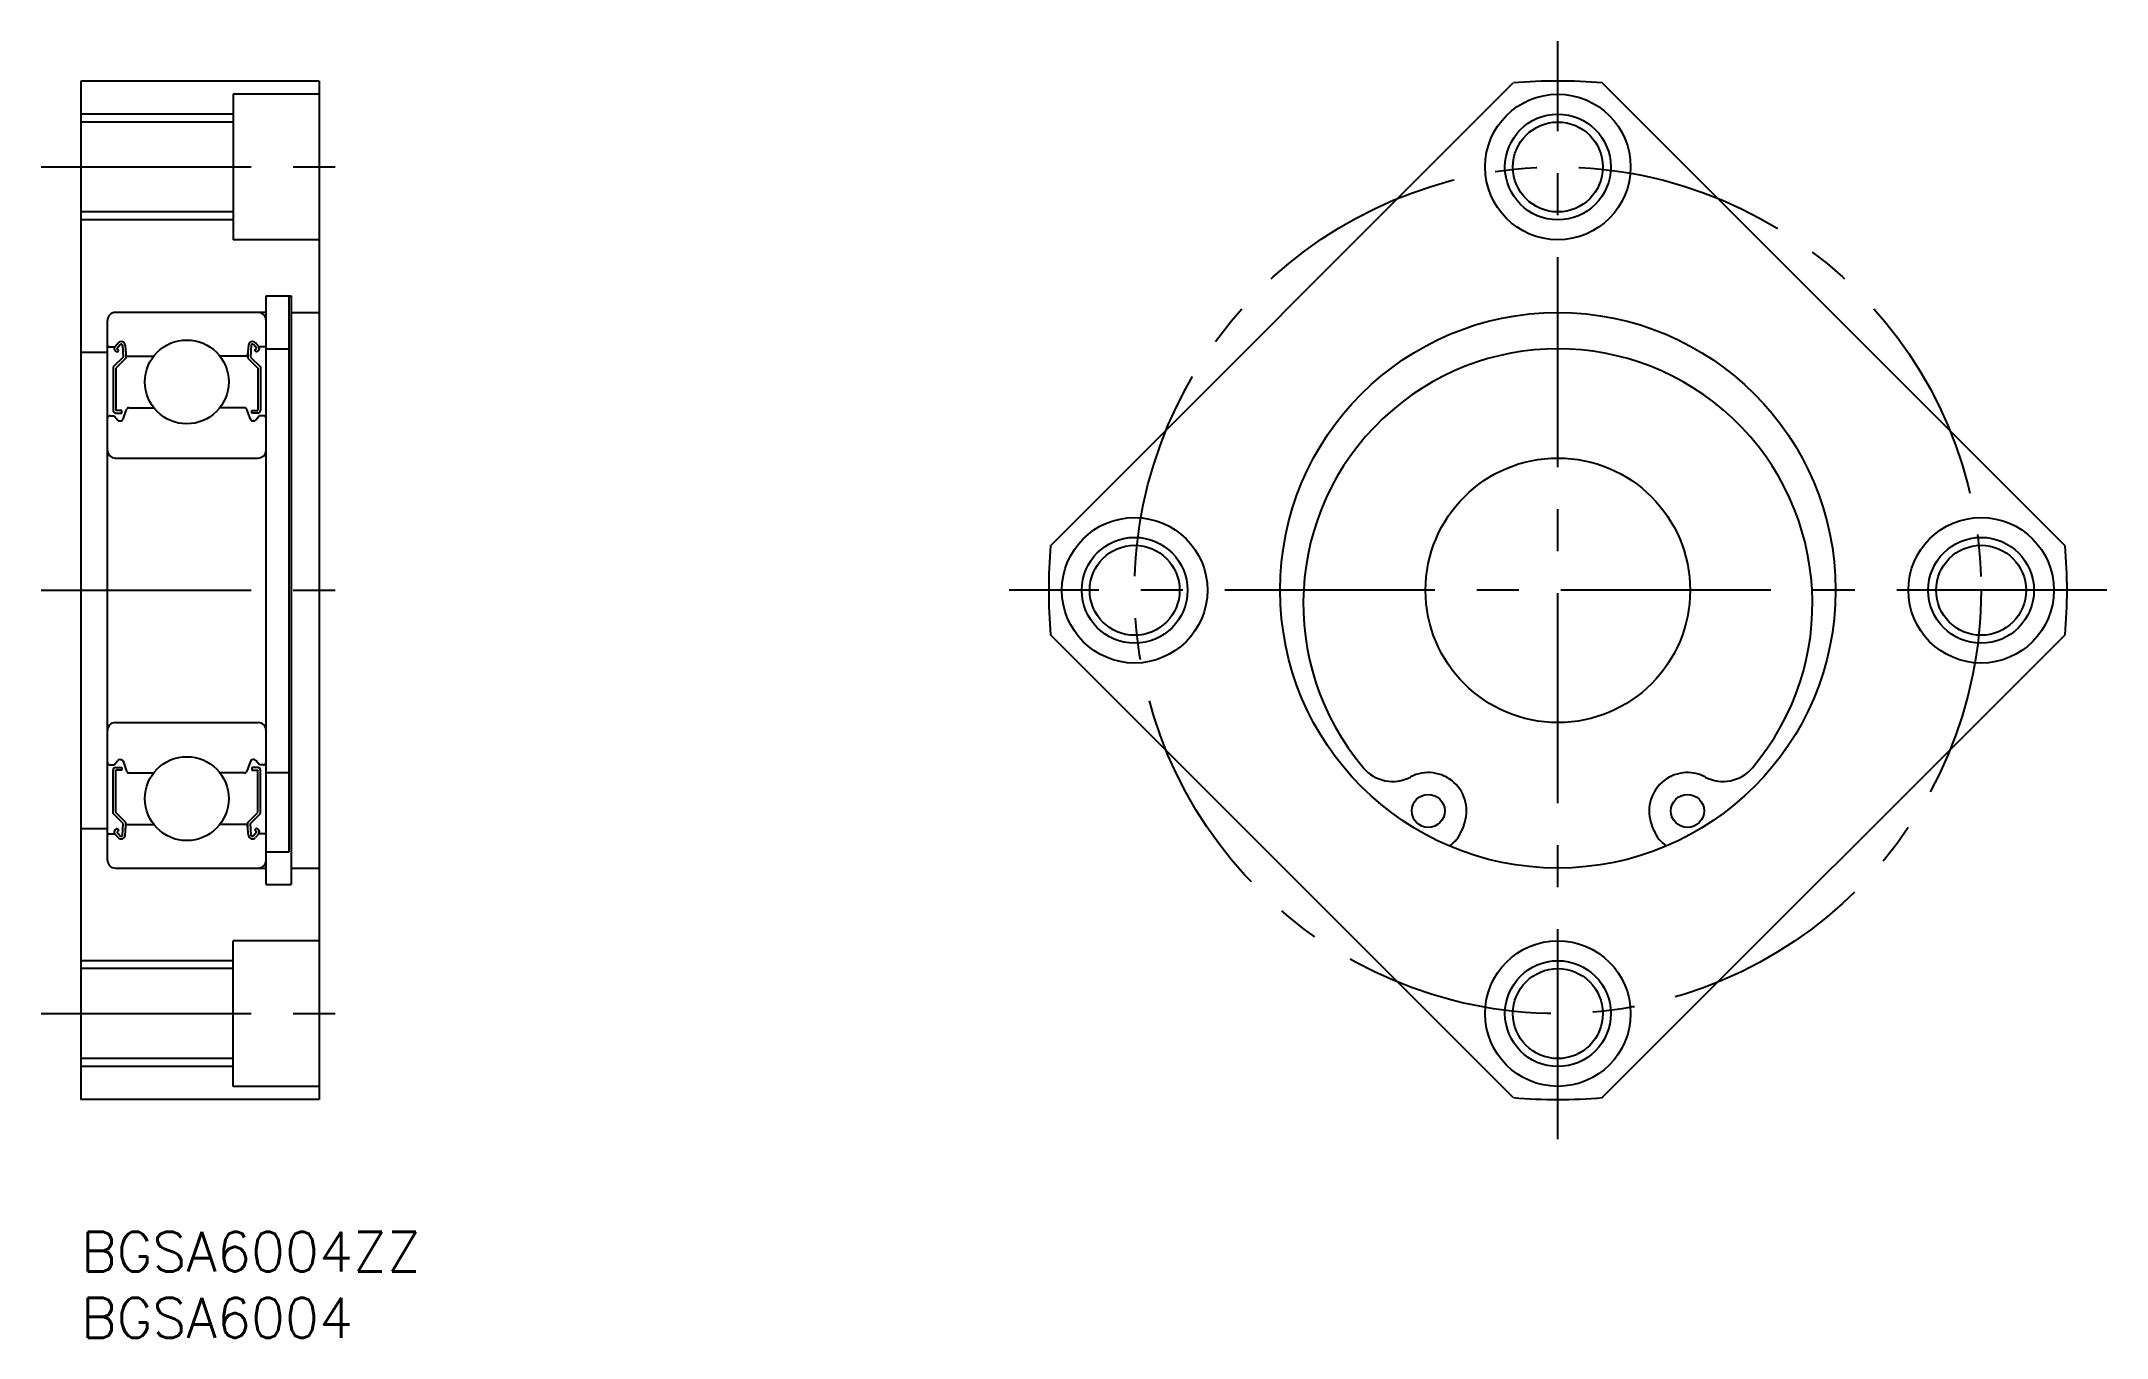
# Model space of a CAD drawing. Extents: x -3 to 153, y -8 to 90.
import ezdxf

# ---------------------------------------------------------------- set-up
doc = ezdxf.new("R2010")
doc.units = 0
doc.header["$LTSCALE"] = 0.5
doc.linetypes.add('CENTER', pattern=[50.8, 31.75, -6.35, 6.35, -6.35])
for name, color, linetype in [('MSM_CENTER', 1, 'CENTER'), ('MSM_CONTINUOUS', 7, 'CONTINUOUS'), ('MSM_NARROW', 5, 'CONTINUOUS'), ('MSM_PART_NUMBER', 7, 'CONTINUOUS')]:
    doc.layers.add(name, color=color, linetype=linetype)
doc.styles.get("Standard").update_dxf_attribs({"font": 'txt.shx', "height": 3, "bigfont": 'bigfont.shx'})

# ---------------------------------------------------------------- blocks, each defined once
blk = doc.blocks.new('*U4')
at = {"layer": 'MSM_PART_NUMBER'}
blk.add_text('BGSA6004ZZ', height=3, dxfattribs=at).set_placement((0, -3))
blk = doc.blocks.new('*U5')
at = {"layer": 'MSM_PART_NUMBER'}
blk.add_text('BGSA6004', height=3, dxfattribs=at).set_placement((0, -8))

msp = doc.modelspace()

# ---------------------------------------------------------------- linework, layer by layer
at = {"layer": 'MSM_CENTER'}
for p, q in [((111.67, 7), (111.67, 90)), ((-3, 80.5), (21, 80.5)), ((-3, 48.5), (21, 48.5)), ((153.17, 48.5), (70.17, 48.5)), ((-3, 16.5), (21, 16.5))]:
    msp.add_line(p, q, dxfattribs=at)
msp.add_circle((111.67, 48.5), 32, dxfattribs=at)
at = {"layer": 'MSM_CONTINUOUS'}
for p, q in [((0, 87), (0, 10)), ((18, 87), (0, 87)), ((9, 87), (9, 87)), ((18, 86), (11.5, 86)), ((11.5, 86), (11.5, 75)), ((13.5, 87), (13.5, 87)), ((18, 87), (18, 10)), ((73.31, 51.87), (108.3, 86.85)), ((150.02, 51.87), (115.03, 86.85)), ((11.5, 83.9), (0, 83.9)), ((11.5, 77.1), (0, 77.1)), ((18, 75), (11.5, 75)), ((14, 26.25), (14, 70.75)), ((14, 70.75, 0.88), (15.9, 70.75, 0.88)), ((15.75, 28.74, 1.25), (15.75, 70.75, 1.25)), ((15.9, 70.75), (15.9, 26.25)), ((2, 28.1), (2, 68.9)), ((14, 69.5), (2.6, 69.5)), ((15.95, 69.5), (18, 69.5)), ((2.56, 66.9), (2.81, 67.2)), ((13.44, 66.9), (13.19, 67.2)), ((0, 66.5), (2, 66.5)), ((2.1, 66.9), (2.56, 66.9)), ((3.18, 66.13), (2.43, 65.38)), ((2.74, 66.49), (2.58, 66.62)), ((3.38, 66.05), (2.63, 65.3)), ((2.71, 66.77), (2.96, 67.07)), ((2.87, 66.64), (2.71, 66.77)), ((2.74, 66.49), (2.87, 66.64)), ((3.14, 67.01), (3.18, 66.13)), ((3.34, 67.03), (3.4, 66.29)), ((3.38, 66.52), (3.38, 66.05)), ((3.5, 66.2), (5.49, 66.2)), ((12.5, 66.2), (10.51, 66.2)), ((12.66, 67.03), (12.6, 66.29)), ((12.62, 66.52), (12.62, 66.05)), ((12.62, 66.05), (13.37, 65.3)), ((12.86, 67.01), (12.82, 66.13)), ((12.82, 66.13), (13.57, 65.38)), ((13.29, 66.77), (13.04, 67.07)), ((13.13, 66.64), (13.29, 66.77)), ((13.26, 66.49), (13.13, 66.64)), ((13.26, 66.49), (13.42, 66.62)), ((13.9, 66.9), (13.44, 66.9)), ((14, 66.75, 0.88), (15.75, 66.75, 0.88)), ((2.43, 65.38), (2.43, 62.1)), ((2.63, 65.3), (2.63, 62.1)), ((13.37, 65.3), (13.37, 62.1)), ((13.57, 65.38), (13.57, 62.1)), ((2.2, 61.7), (2.5, 61.7)), ((2.5, 61.7), (2.78, 61.37)), ((3.08, 62.1), (2.63, 62.1)), ((2.63, 61.9), (3.08, 61.9)), ((2.93, 61.3), (2.99, 61.3)), ((3.08, 61.9), (3.08, 62.1)), ((3.18, 61.43), (3.45, 62.17)), ((3.64, 62.3), (5.49, 62.3)), ((12.36, 62.3), (10.51, 62.3)), ((12.82, 61.43), (12.55, 62.17)), ((12.92, 61.9), (12.92, 62.1)), ((12.92, 62.1), (13.37, 62.1)), ((13.37, 61.9), (12.92, 61.9)), ((13.07, 61.3), (13.01, 61.3)), ((13.5, 61.7), (13.22, 61.37)), ((13.8, 61.7), (13.5, 61.7)), ((2.6, 58.5), (13.4, 58.5)), ((108.3, 10.15), (73.31, 45.13)), ((115.03, 10.15), (150.02, 45.13)), ((2.6, 38.5), (13.4, 38.5)), ((2.2, 35.3), (2.5, 35.3)), ((2.43, 31.62), (2.43, 34.9)), ((2.5, 35.3), (2.78, 35.63)), ((2.63, 35.1), (3.08, 35.1)), ((2.63, 31.7), (2.63, 34.9)), ((3.08, 34.9), (2.63, 34.9)), ((2.93, 35.7), (2.99, 35.7)), ((3.08, 35.1), (3.08, 34.9)), ((3.18, 35.57), (3.45, 34.83)), ((3.64, 34.7), (5.49, 34.7)), ((12.36, 34.7), (10.51, 34.7)), ((12.82, 35.57), (12.55, 34.83)), ((12.92, 35.1), (12.92, 34.9)), ((13.37, 35.1), (12.92, 35.1)), ((12.92, 34.9), (13.37, 34.9)), ((13.07, 35.7), (13.01, 35.7)), ((13.5, 35.3), (13.22, 35.63)), ((13.37, 31.7), (13.37, 34.9)), ((13.8, 35.3), (13.5, 35.3)), ((13.57, 31.62), (13.57, 34.9)), ((14, 34.72, 0.88), (15.75, 34.72, 0.88)), ((3.18, 30.87), (2.43, 31.62)), ((3.38, 30.95), (2.63, 31.7)), ((12.62, 30.95), (13.37, 31.7)), ((12.82, 30.87), (13.57, 31.62)), ((0, 30.5), (2, 30.5)), ((2.1, 30.1), (2.56, 30.1)), ((2.56, 30.1), (2.81, 29.8)), ((2.74, 30.51), (2.58, 30.38)), ((2.87, 30.36), (2.71, 30.23)), ((2.71, 30.23), (2.96, 29.93)), ((2.74, 30.51), (2.87, 30.36)), ((3.14, 29.99), (3.18, 30.87)), ((3.34, 29.97), (3.4, 30.71)), ((3.38, 30.48), (3.38, 30.95)), ((3.5, 30.8), (5.49, 30.8)), ((12.5, 30.8), (10.51, 30.8)), ((12.66, 29.97), (12.6, 30.71)), ((12.62, 30.48), (12.62, 30.95)), ((12.86, 29.99), (12.82, 30.87)), ((13.29, 30.23), (13.04, 29.93)), ((13.26, 30.51), (13.13, 30.36)), ((13.13, 30.36), (13.29, 30.23)), ((13.44, 30.1), (13.19, 29.8)), ((13.26, 30.51), (13.42, 30.38)), ((13.9, 30.1), (13.44, 30.1)), ((104.56, 30.74, -0.88), (104.39, 30.31, -0.88)), ((118.95, 30.31, -0.88), (118.77, 30.74, -0.88)), ((14, 28.74, 0.88), (15.75, 28.74, 0.88)), ((2.6, 27.5), (14, 27.5)), ((5.5, 27.5), (5.5, 27.5)), ((8, 27.5), (8, 27.5)), ((15.95, 27.5), (18, 27.5)), ((14, 26.25, 0.88), (15.9, 26.25, 0.88)), ((18, 22), (11.5, 22)), ((11.5, 11), (11.5, 22)), ((11.5, 19.9), (0, 19.9)), ((11.5, 13.1), (0, 13.1)), ((18, 11), (11.5, 11)), ((18, 10), (0, 10))]:
    msp.add_line(p, q, dxfattribs=at)
for centre, radius in [((111.67, 80.5), 5.5), ((111.67, 80.5), 3.4), ((111.67, 48.5, -0.88), 21), ((8, 64.25), 3.17), ((111.67, 48.5), 10), ((79.67, 48.5), 5.5), ((143.67, 48.5), 5.5), ((79.67, 48.5), 3.4), ((143.67, 48.5), 3.4), ((8, 32.75), 3.17), ((101.87, 31.82, -0.88), 1.25), ((121.47, 31.82, -0.88), 1.25), ((111.67, 16.5), 5.5), ((111.67, 16.5), 3.4)]:
    msp.add_circle(centre, radius, dxfattribs=at)
for centre, radius, start, end in [((111.67, 48.5), 38.5, 84.9831, 95.0169), ((2.6, 68.9), 0.6, 90, 180), ((13.4, 68.9), 0.6, 0, 90), ((3.04, 67), 0.3, 4.9967, 140.002), ((12.96, 67), 0.3, 39.998, 175.0033), ((2.1, 67), 0.1, 180, 270), ((2.71, 66.77), 0.2, 140.002, 230.0826), ((3.04, 67), 0.1, 2.8198, 140.0002), ((3.5, 66.3), 0.1, 184.9967, 270), ((12.5, 66.3), 0.1, 270, 355.0033), ((12.96, 67), 0.1, 39.9998, 177.1802), ((13.29, 66.77), 0.2, 309.9174, 39.998), ((13.9, 67), 0.1, 270, 0), ((111.67, 47.5, -0.88), 19.25, 319.8252, 220.1748), ((2.2, 61.5), 0.2, 90, 180), ((2.63, 62.1), 0.2, 180, 270), ((2.93, 61.5), 0.2, 219.9945, 270), ((2.99, 61.5), 0.2, 270, 339.9914), ((3.64, 62.1), 0.2, 90, 159.9914), ((12.36, 62.1), 0.2, 20.0086, 90), ((13.01, 61.5), 0.2, 200.0086, 270), ((13.07, 61.5), 0.2, 270, 320.0055), ((13.37, 62.1), 0.2, 270, 0), ((13.8, 61.5), 0.2, 0, 90), ((2.6, 59.1), 0.6, 180, 270), ((13.4, 59.1), 0.6, 270, 0), ((111.67, 48.5), 38.5, 174.9831, 185.0169), ((111.67, 48.5), 38.5, 354.9831, 5.0169), ((2.6, 37.9), 0.6, 90, 180), ((13.4, 37.9), 0.6, 0, 90), ((2.2, 35.5), 0.2, 180, 270), ((2.63, 34.9), 0.2, 90, 180), ((2.93, 35.5), 0.2, 90, 140.0055), ((2.99, 35.5), 0.2, 20.0086, 90), ((3.64, 34.9), 0.2, 200.0086, 270), ((12.36, 34.9), 0.2, 270, 339.9914), ((13.01, 35.5), 0.2, 90, 159.9914), ((13.07, 35.5), 0.2, 39.9945, 90), ((13.37, 34.9), 0.2, 0, 90), ((13.8, 35.5), 0.2, 270, 0), ((99.17, 36.95, -0.88), 2.9, 220.1748, 297.6623), ((101.87, 31.82, -0.88), 2.9, 338.1911, 117.6623), ((121.47, 31.82, -0.88), 2.9, 62.3377, 201.8089), ((124.16, 36.95, -0.88), 2.9, 242.3377, 319.8252), ((2.1, 30), 0.1, 90, 180), ((2.71, 30.23), 0.2, 129.9174, 219.998), ((3.04, 30), 0.3, 219.998, 355.0033), ((3.04, 30), 0.1, 219.9998, 357.1802), ((3.5, 30.7), 0.1, 90, 175.0033), ((12.5, 30.7), 0.1, 4.9967, 90), ((12.96, 30), 0.3, 184.9967, 320.002), ((12.96, 30), 0.1, 182.8198, 320.0002), ((13.29, 30.23), 0.2, 320.002, 50.0826), ((13.9, 30), 0.1, 0, 90), ((102.07, 31.24, -0.88), 2.5, 304.0128, 338.1911), ((121.27, 31.24, -0.88), 2.5, 201.8089, 235.9872), ((2.6, 28.1), 0.6, 180, 270), ((13.4, 28.1), 0.6, 270, 0), ((111.67, 48.5), 38.5, 264.9831, 275.0169)]:
    msp.add_arc(centre, radius, start, end, dxfattribs=at)
at = {"layer": 'MSM_NARROW'}
for p, q in [((11.5, 84.5), (0, 84.5)), ((11.5, 76.5), (0, 76.5)), ((11.5, 20.5), (0, 20.5)), ((11.5, 12.5), (0, 12.5))]:
    msp.add_line(p, q, dxfattribs=at)
for centre in [(111.67, 80.5), (79.67, 48.5), (143.67, 48.5), (111.67, 16.5)]:
    msp.add_circle(centre, 4, dxfattribs=at)

# ---------------------------------------------------------------- block references
at = {"layer": 'MSM_CONTINUOUS'}
for name in ['*U4', '*U5']:
    msp.add_blockref(name, (0, 0), dxfattribs=at)

doc.saveas('drawing.dxf')
